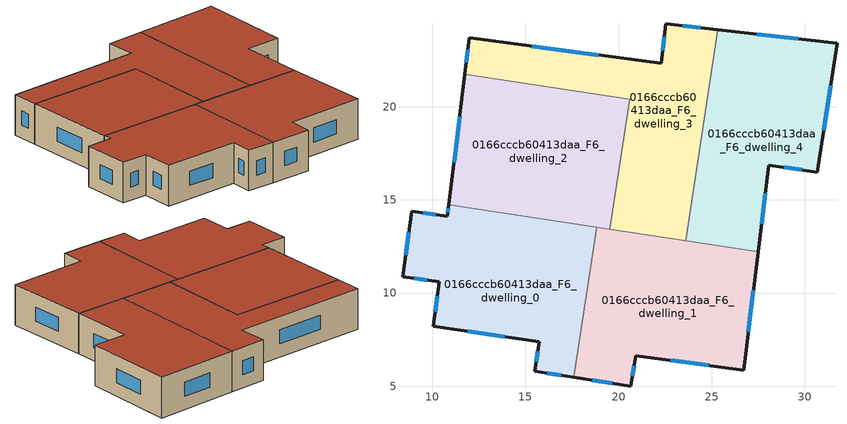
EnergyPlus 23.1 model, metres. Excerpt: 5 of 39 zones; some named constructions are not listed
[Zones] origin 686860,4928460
0166cccb60413daa_F6_dwelling_0
 floor to 0166cccb60413daa_F5_dwelling_0 (EU_floor_Construction): 18.83,13.53 17.6,5.47 15.49,5.8 15.74,7.39 10.07,8.22 10.39,10.59 8.41,10.88 8.91,14.39 10.82,14.12 10.89,14.74 z18
 wall outside (EU_wall_Construction): 10.89,14.74 10.82,14.12 8.91,14.39 8.41,10.88 10.39,10.59 10.07,8.22 15.74,7.39 15.49,5.8 17.6,5.47 z18:21
 wall to 0166cccb60413daa_F6_dwelling_1 (EU_wall_Construction): 17.6,5.47 18.83,13.53 z18:21
 wall to 0166cccb60413daa_F6_dwelling_2 (EU_wall_Construction): 18.83,13.53 10.89,14.74 z18:21
 window (EU_Window_Construction): 11.91,7.96 13.9,7.66 / 10.28,9.82 10.17,9 / 9.05,10.78 9.74,10.69 / 8.74,13.25 8.57,12.02 / 10.19,14.21 9.53,14.31 / 10.87,14.54 10.84,14.32 / 16.18,5.7 16.92,5.58 / 15.66,6.88 15.58,6.32 z18.98:20.02
 roof outside (EU_roof_Construction): 17.6,5.47 18.83,13.53 10.89,14.74 10.82,14.12 8.91,14.39 8.41,10.88 10.39,10.59 10.07,8.22 15.74,7.39 15.49,5.8 z21
0166cccb60413daa_F6_dwelling_1
 floor to 0166cccb60413daa_F5_dwelling_1 (EU_floor_Construction): 27.49,12.22 26.71,5.86 20.92,6.64 20.66,4.99 17.6,5.47 18.83,13.53 z18
 wall outside (EU_wall_Construction): 17.6,5.47 20.66,4.99 20.92,6.64 26.71,5.86 27.49,12.22 z18:21
 wall to 0166cccb60413daa_F6_dwelling_3 (EU_wall_Construction): 23.61,12.81 19.53,13.43 z18:21
 wall to 0166cccb60413daa_F6_dwelling_4 (EU_wall_Construction): 27.49,12.22 23.61,12.81 z18:21
 wall to 0166cccb60413daa_F6_dwelling_2 (EU_wall_Construction): 19.53,13.43 18.83,13.53 z18:21
 window (EU_Window_Construction): 18.6,5.32 19.66,5.15 / 26.97,7.93 27.24,10.15 / 22.8,6.39 24.83,6.12 / 20.74,5.53 20.83,6.11 z18.98:20.02
 roof outside (EU_roof_Construction): 26.71,5.86 27.49,12.22 18.83,13.53 17.6,5.47 20.66,4.99 20.92,6.64 z21
0166cccb60413daa_F6_dwelling_2
 floor to 0166cccb60413daa_F5_dwelling_2 (EU_floor_Construction): 20.59,20.4 19.53,13.43 10.89,14.74 11.76,21.75 z18
 wall outside (EU_wall_Construction): 11.76,21.75 10.89,14.74 z18:21
 wall to 0166cccb60413daa_F6_dwelling_3 (EU_wall_Construction): 19.53,13.43 20.59,20.4 11.76,21.75 z18:21
 window (EU_Window_Construction): 11.48,19.47 11.17,17.02 z18.98:20.02
 roof outside (EU_roof_Construction): 19.53,13.43 20.59,20.4 11.76,21.75 10.89,14.74 z21
0166cccb60413daa_F6_dwelling_3
 floor to 0166cccb60413daa_F5_dwelling_3 (EU_floor_Construction): 25.33,24.13 23.61,12.81 19.53,13.43 20.59,20.4 11.76,21.75 12,23.69 22.3,22.32 22.54,24.45 z18
 wall outside (EU_wall_Construction): 25.33,24.13 22.54,24.45 22.3,22.32 12,23.69 11.76,21.75 z18:21
 wall to 0166cccb60413daa_F6_dwelling_4 (EU_wall_Construction): 23.61,12.81 25.33,24.13 z18:21
 window (EU_Window_Construction): 11.92,23.06 11.83,22.38 / 18.95,22.77 15.35,23.25 / 22.46,23.76 22.37,23.02 / 24.42,24.24 23.44,24.35 z18.98:20.02
 roof outside (EU_roof_Construction): 23.61,12.81 25.33,24.13 22.54,24.45 22.3,22.32 12,23.69 11.76,21.75 20.59,20.4 19.53,13.43 z21
0166cccb60413daa_F6_dwelling_4
 floor to 0166cccb60413daa_F5_dwelling_4 (EU_floor_Construction): 31.72,23.4 30.68,16.49 28.06,16.86 27.49,12.22 23.61,12.81 25.33,24.13 z18
 wall outside (EU_wall_Construction): 27.49,12.22 28.06,16.86 30.68,16.49 31.72,23.4 25.33,24.13 z18:21
 window (EU_Window_Construction): 29.65,23.64 27.41,23.9 / 31.02,18.74 31.38,21.16 / 28.91,16.74 29.82,16.61 / 27.67,13.73 27.87,15.35 z18.98:20.02
 roof outside (EU_roof_Construction): 27.49,12.22 28.06,16.86 30.68,16.49 31.72,23.4 25.33,24.13 23.61,12.81 z21
[SCHEDULE:FILE] Column Number=1; Rows to Skip at Top=0; Number of Hours of Data=8760; Column Separator=Comma; Interpolate to Timestep=No; Minutes per Item=60; Adjust Schedule for Daylight Savings=Yes
Name | File
EU_Step8_GainSchedule_0166cccb60413daa_F2_dwelling_1_f000 | ../../schedules/0166cccb60413daa/0166cccb60413daa_F2_dwelling_1_f000_gain.csv
EU_Step8_GainSchedule_0166cccb60413daa_F2_dwelling_2_f000 | ../../schedules/0166cccb60413daa/0166cccb60413daa_F2_dwelling_2_f000_gain.csv
EU_Step8_GainSchedule_0166cccb60413daa_F2_dwelling_3_f000 | ../../schedules/0166cccb60413daa/0166cccb60413daa_F2_dwelling_3_f000_gain.csv
EU_Step8_GainSchedule_0166cccb60413daa_F2_dwelling_4_f000 | ../../schedules/0166cccb60413daa/0166cccb60413daa_F2_dwelling_4_f000_gain.csv
EU_Step8_GainSchedule_0166cccb60413daa_F2_dwelling_5_f000 | ../../schedules/0166cccb60413daa/0166cccb60413daa_F2_dwelling_5_f000_gain.csv
EU_Step8_GainSchedule_0166cccb60413daa_F3_dwelling_0_f000 | ../../schedules/0166cccb60413daa/0166cccb60413daa_F3_dwelling_0_f000_gain.csv
EU_Step8_GainSchedule_0166cccb60413daa_F3_dwelling_1_f000 | ../../schedules/0166cccb60413daa/0166cccb60413daa_F3_dwelling_1_f000_gain.csv
EU_Step8_GainSchedule_0166cccb60413daa_F3_dwelling_2_f000 | ../../schedules/0166cccb60413daa/0166cccb60413daa_F3_dwelling_2_f000_gain.csv
EU_Step8_GainSchedule_0166cccb60413daa_F3_dwelling_3_f000 | ../../schedules/0166cccb60413daa/0166cccb60413daa_F3_dwelling_3_f000_gain.csv
EU_Step8_GainSchedule_0166cccb60413daa_F3_dwelling_4_f000 | ../../schedules/0166cccb60413daa/0166cccb60413daa_F3_dwelling_4_f000_gain.csv
EU_Step8_GainSchedule_0166cccb60413daa_F3_dwelling_5_f000 | ../../schedules/0166cccb60413daa/0166cccb60413daa_F3_dwelling_5_f000_gain.csv
EU_Step8_GainSchedule_0166cccb60413daa_F4_dwelling_0_f000 | ../../schedules/0166cccb60413daa/0166cccb60413daa_F4_dwelling_0_f000_gain.csv
EU_Step8_GainSchedule_0166cccb60413daa_F4_dwelling_1_f000 | ../../schedules/0166cccb60413daa/0166cccb60413daa_F4_dwelling_1_f000_gain.csv
EU_Step8_GainSchedule_0166cccb60413daa_F4_dwelling_2_f000 | ../../schedules/0166cccb60413daa/0166cccb60413daa_F4_dwelling_2_f000_gain.csv
EU_Step8_GainSchedule_0166cccb60413daa_F4_dwelling_3_f000 | ../../schedules/0166cccb60413daa/0166cccb60413daa_F4_dwelling_3_f000_gain.csv
EU_Step8_GainSchedule_0166cccb60413daa_F4_dwelling_4_f000 | ../../schedules/0166cccb60413daa/0166cccb60413daa_F4_dwelling_4_f000_gain.csv
EU_Step8_GainSchedule_0166cccb60413daa_F5_dwelling_0_f000 | ../../schedules/0166cccb60413daa/0166cccb60413daa_F5_dwelling_0_f000_gain.csv
EU_Step8_GainSchedule_0166cccb60413daa_F5_dwelling_1_f000 | ../../schedules/0166cccb60413daa/0166cccb60413daa_F5_dwelling_1_f000_gain.csv
EU_Step8_GainSchedule_0166cccb60413daa_F5_dwelling_2_f000 | ../../schedules/0166cccb60413daa/0166cccb60413daa_F5_dwelling_2_f000_gain.csv
EU_Step8_GainSchedule_0166cccb60413daa_F5_dwelling_3_f000 | ../../schedules/0166cccb60413daa/0166cccb60413daa_F5_dwelling_3_f000_gain.csv
EU_Step8_GainSchedule_0166cccb60413daa_F5_dwelling_4_f000 | ../../schedules/0166cccb60413daa/0166cccb60413daa_F5_dwelling_4_f000_gain.csv
